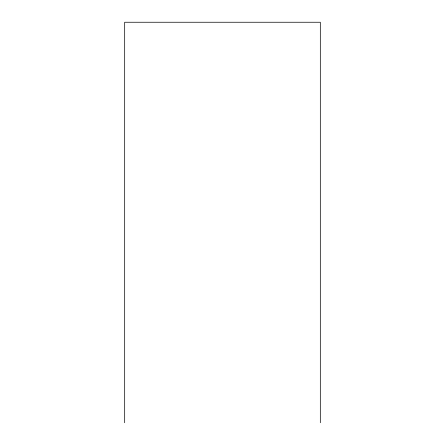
<?xml version="1.0" encoding="UTF-8"?>
<svg xmlns="http://www.w3.org/2000/svg" width="445" height="445" viewBox="0 0 445 445"><rect width="100%" height="100%" fill="white"/><g stroke="black" fill="none" stroke-linecap="round" stroke-linejoin="round"><path stroke-width="0.67" d="M320.322 422.75L320.322 22.25L124.678 22.25L124.678 422.75"/></g></svg>
